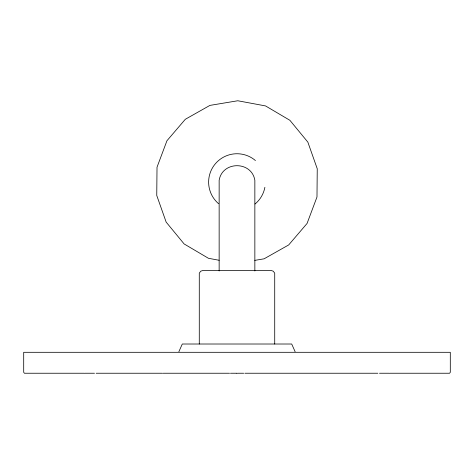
<?xml version="1.0" encoding="UTF-8"?>
<svg xmlns="http://www.w3.org/2000/svg" width="474" height="474" viewBox="0 0 474 474"><rect width="100%" height="100%" fill="white"/><g stroke="black" fill="none" stroke-linecap="round" stroke-linejoin="round"><path stroke-width="0.71" d="M178.888 351.672L182.3 344.011L291.7 344.011L295.112 351.672M254.799 260.368L264.089 258.822L288.696 244.934L307.063 223.461L316.982 197.006L317.248 168.756L307.845 142.111L289.887 120.295L265.558 105.933L237.782 100.761L209.911 105.4L185.304 119.294L166.937 140.76L157.018 167.215L156.752 195.472L166.155 222.11L184.113 243.932L208.442 258.289L219.124 260.279M83.886 373.239L24.399 373.239L23.7 372.291L23.7 352.306L450.3 352.306L450.3 372.291L449.601 373.239L390.114 373.239M84.39 373.239L94.498 373.239M96.151 373.239L162.535 373.239M163.169 373.239L229.546 373.239M230.447 373.239L236.567 373.239M236.787 373.239L237.213 373.239M237.705 373.239L243.672 373.239M244.845 373.239L377.849 373.239M379.502 373.239L389.61 373.239M274.719 344.011L274.719 273.166L273.267 271.193L270.927 270.441L203.073 270.441L200.733 271.193L199.281 273.166L199.281 344.011M254.852 270.974L254.852 180.274C251.67 160.846 222.33 160.846 219.148 180.274L219.148 270.974M264.895 187.307A28.369 28.369 0 0 1 255.03 204.021M218.555 203.672A28.369 28.369 0 0 1 215.445 163.666A28.369 28.369 0 0 1 255.445 160.556"/></g></svg>
